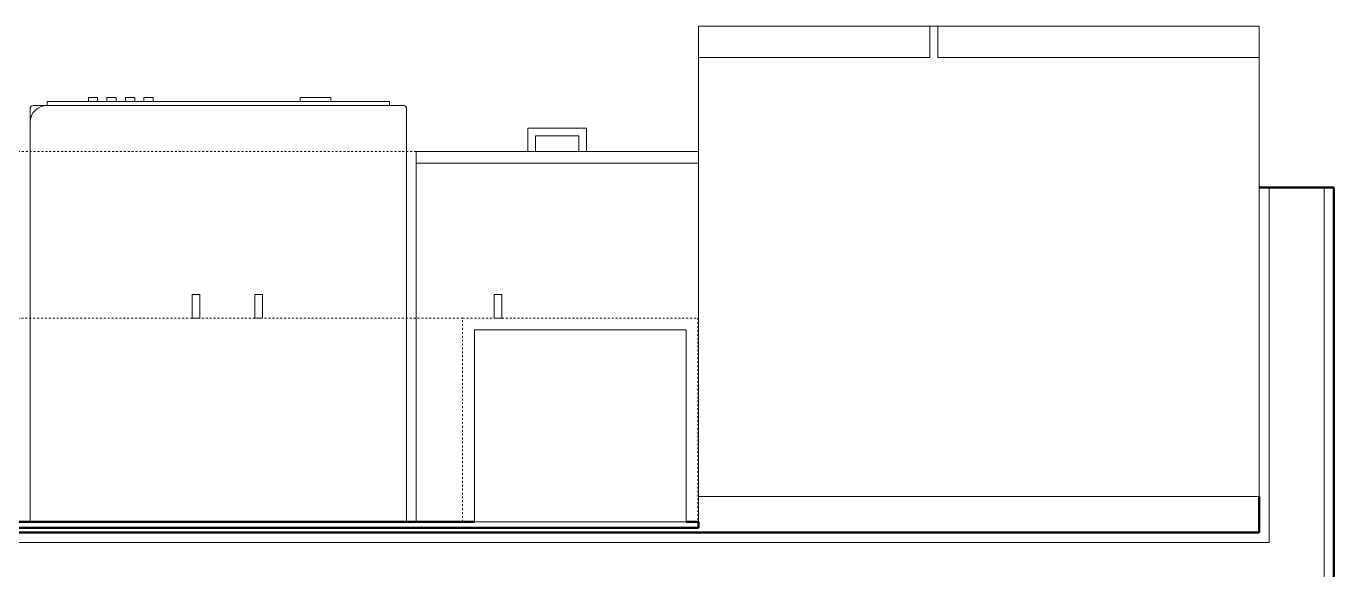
# Model space of a CAD drawing. Header units: inches. Extents: x -4217 to -1814, y 9706 to 12425.
# Drawn here: x -3326.7 to -3243.3, y 10649.2 to 10683.9 of the extents above; entities that cross this region are included whole.
import ezdxf

# ---------------------------------------------------------------- set-up
doc = ezdxf.new("R2010")
doc.units = ezdxf.units.IN
doc.header["$MEASUREMENT"] = 0
doc.linetypes.add('Dash', pattern=[0.25, 0.125, -0.125])
for name, color, linetype, lineweight in [('A-WALL-3', 250, 'Continuous', 50), ('A-WALL-4', 10, 'Continuous', 13), ('Q-CASE-3', 7, 'Continuous', 9), ('Q-CASE-4', 7, 'Dash', 9), ('Q-CASE-HDLN-1', 7, 'Dash', 9), ('Q-SPCQ-1', 7, 'Continuous', 9)]:
    doc.layers.add(name, color=color, linetype=linetype, lineweight=lineweight)

msp = doc.modelspace()

# ---------------------------------------------------------------- linework, layer by layer
at = {"layer": 'A-WALL-3'}
for p, q in [((-3243.32374, 10673.55214), (-3248.07374, 10673.55214)), ((-3243.32374, 10570.64297), (-3243.32374, 10673.55214)), ((-3248.07374, 10653.85361), (-3248.07374, 10651.54111)), ((-3298.10174, 10652.22861), (-3359.67374, 10652.22861)), ((-3283.82374, 10652.22861), (-3284.60174, 10652.22861)), ((-3283.82374, 10651.85361), (-3283.82374, 10652.22861)), ((-3248.07374, 10651.54111), (-3403.17374, 10651.54111)), ((-3401.92374, 10651.85361), (-3283.82374, 10651.85361))]:
    msp.add_line(p, q, dxfattribs=at)
at = {"layer": 'A-WALL-4'}
for p, q in [((-3247.44874, 10650.91611), (-3247.44874, 10673.55214)), ((-3243.94874, 10570.64297), (-3243.94874, 10673.55214)), ((-3248.07374, 10650.91611), (-3403.17374, 10650.91611)), ((-3247.44874, 10650.91611), (-3248.07374, 10650.91611))]:
    msp.add_line(p, q, dxfattribs=at)
at = {"layer": 'Q-CASE-3'}
for p, q in [((-3290.94874, 10677.35361), (-3294.69874, 10677.35361)), ((-3294.69874, 10677.35361), (-3294.69874, 10675.85361)), ((-3290.94874, 10675.85361), (-3290.94874, 10677.35361)), ((-3294.19936, 10676.85423), (-3291.44811, 10676.85423)), ((-3294.19936, 10675.85361), (-3294.19936, 10676.85423)), ((-3291.44811, 10676.85423), (-3291.44811, 10675.85361)), ((-3301.82374, 10675.85361), (-3301.82374, 10675.10361)), ((-3283.82374, 10675.85361), (-3301.82374, 10675.85361)), ((-3294.69874, 10675.85361), (-3294.19936, 10675.85361)), ((-3290.94874, 10675.85361), (-3291.44811, 10675.85361)), ((-3301.82374, 10652.22861), (-3301.82374, 10675.10361)), ((-3301.82374, 10675.10361), (-3283.82374, 10675.10361)), ((-3315.60174, 10666.72786), (-3316.09018, 10666.72786)), ((-3316.09018, 10666.72786), (-3316.09018, 10665.22861)), ((-3315.60174, 10665.22861), (-3315.60174, 10666.72786)), ((-3311.60174, 10666.72786), (-3312.09018, 10666.72786)), ((-3312.09018, 10666.72786), (-3312.09018, 10665.22861)), ((-3311.60174, 10665.22861), (-3311.60174, 10666.72786)), ((-3296.36329, 10666.72786), (-3296.85174, 10666.72786)), ((-3296.85174, 10666.72786), (-3296.85174, 10665.22861)), ((-3296.36329, 10665.22861), (-3296.36329, 10666.72786)), ((-3315.60174, 10665.22861), (-3316.09018, 10665.22861)), ((-3311.60174, 10665.22861), (-3312.09018, 10665.22861)), ((-3296.36329, 10665.22861), (-3296.85174, 10665.22861)), ((-3284.60174, 10664.47861), (-3298.10174, 10664.47861)), ((-3298.10174, 10664.47861), (-3298.10174, 10652.22861)), ((-3284.60174, 10652.22861), (-3284.60174, 10664.47861)), ((-3283.82374, 10653.85361), (-3283.82374, 10652.22861)), ((-3298.10174, 10652.22861), (-3284.60174, 10652.22861))]:
    msp.add_line(p, q, dxfattribs=at)
at = {"layer": 'Q-CASE-4'}
for p, q in [((-3298.85174, 10665.22861), (-3328.85174, 10665.22861)), ((-3298.85174, 10652.22861), (-3298.85174, 10665.22861)), ((-3298.85174, 10652.22861), (-3298.85174, 10665.22861)), ((-3298.85174, 10665.22861), (-3283.85174, 10665.22861)), ((-3283.85174, 10665.22861), (-3283.85174, 10652.22861)), ((-3328.85174, 10652.22861), (-3298.85174, 10652.22861)), ((-3283.85174, 10652.22861), (-3298.85174, 10652.22861))]:
    msp.add_line(p, q, dxfattribs=at)
at = {"layer": 'Q-CASE-HDLN-1'}
for p, q in [((-3283.82374, 10675.85361), (-3387.54874, 10675.85361)), ((-3283.82374, 10652.22861), (-3283.82374, 10653.85361))]:
    msp.add_line(p, q, dxfattribs=at)
at = {"layer": 'Q-SPCQ-1'}
for p, q in [((-3283.82374, 10683.85361), (-3248.07374, 10683.85361)), ((-3283.82374, 10653.85361), (-3283.82374, 10683.85361)), ((-3283.82374, 10683.85361), (-3269.07374, 10683.85361)), ((-3283.82374, 10683.85361), (-3283.82374, 10681.85361)), ((-3269.07374, 10681.85361), (-3269.07374, 10683.85361)), ((-3268.57374, 10683.85361), (-3248.07374, 10683.85361)), ((-3268.57374, 10683.85361), (-3268.57374, 10681.85361)), ((-3248.07374, 10683.85361), (-3248.07374, 10653.85361)), ((-3248.07374, 10681.85361), (-3248.07374, 10683.85361)), ((-3269.07374, 10681.85361), (-3283.82374, 10681.85361)), ((-3248.07374, 10681.85361), (-3268.57374, 10681.85361)), ((-3325.3308, 10679.04111), (-3303.51668, 10679.04111)), ((-3325.3308, 10678.79093), (-3325.3308, 10679.04111)), ((-3322.70763, 10679.29111), (-3322.11708, 10679.29111)), ((-3322.70763, 10679.29111), (-3322.70763, 10679.04111)), ((-3322.11708, 10679.04111), (-3322.11708, 10679.29111)), ((-3321.52653, 10679.29111), (-3320.93598, 10679.29111)), ((-3321.52653, 10679.29111), (-3321.52653, 10679.04111)), ((-3320.93598, 10679.04111), (-3320.93598, 10679.29111)), ((-3320.34543, 10679.29111), (-3319.75487, 10679.29111)), ((-3320.34543, 10679.29111), (-3320.34543, 10679.04111)), ((-3319.75487, 10679.04111), (-3319.75487, 10679.29111)), ((-3319.16432, 10679.29111), (-3318.57377, 10679.29111)), ((-3319.16432, 10679.29111), (-3319.16432, 10679.04111)), ((-3318.57377, 10679.04111), (-3318.57377, 10679.29111)), ((-3309.21628, 10679.29111), (-3309.21628, 10679.04111)), ((-3309.21628, 10679.29111), (-3308.23203, 10679.29111)), ((-3308.23203, 10679.29111), (-3307.24778, 10679.29111)), ((-3307.24778, 10679.04111), (-3307.24778, 10679.29111)), ((-3303.51668, 10678.79111), (-3303.51668, 10679.04111)), ((-3326.42374, 10678.59426), (-3326.42374, 10677.71926)), ((-3325.35189, 10678.79111), (-3326.22689, 10678.79111)), ((-3302.62059, 10678.79111), (-3325.35189, 10678.79111)), ((-3302.42374, 10652.22861), (-3302.42374, 10678.59426)), ((-3326.42374, 10677.71926), (-3326.42374, 10652.22861)), ((-3248.07374, 10653.85361), (-3283.82374, 10653.85361))]:
    msp.add_line(p, q, dxfattribs=at)
for centre, radius, start, end in [((-3325.35189, 10677.71926), 1.07185, 90, 180), ((-3326.22689, 10678.59426), 0.19685, 90, 180), ((-3302.62059, 10678.59426), 0.19685, 0, 90), ((-3302.62059, 10678.59426), 0.19685, 0, 75)]:
    msp.add_arc(centre, radius, start, end, dxfattribs=at)

doc.saveas('drawing.dxf')
